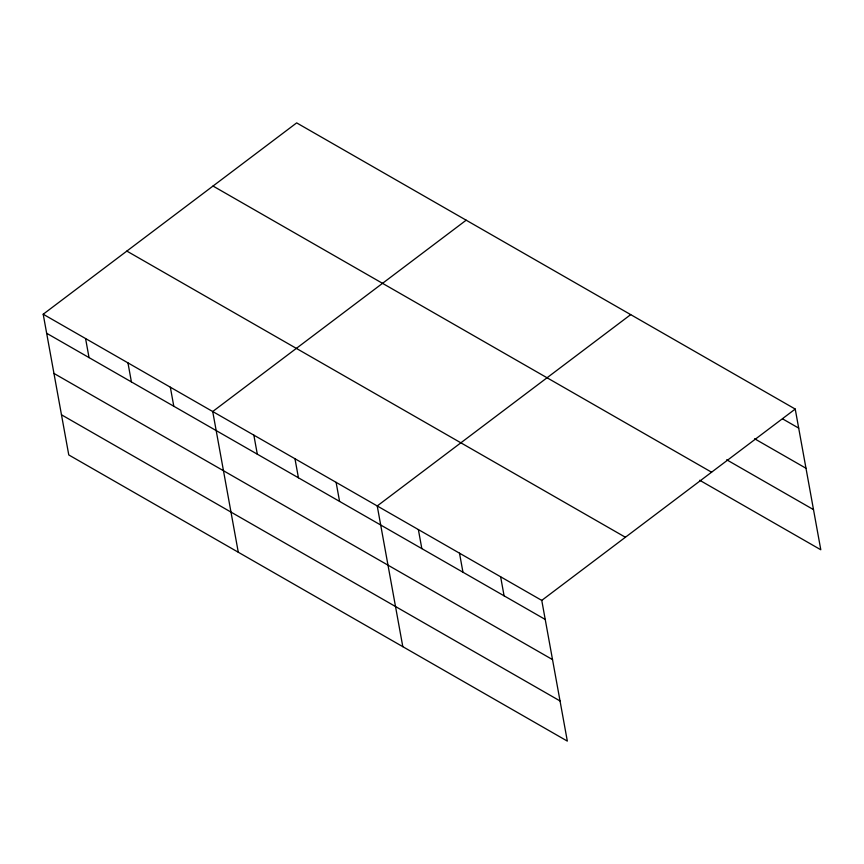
<?xml version="1.0" encoding="UTF-8"?>
<svg xmlns="http://www.w3.org/2000/svg" width="864" height="864" viewBox="0 0 864 864"><rect width="100%" height="100%" fill="white"/><g stroke="black" fill="none" stroke-linecap="round" stroke-linejoin="round"><path stroke-width="1.3" d="M43.2 314.226L541.76 600.394L567.335 741.107L68.774 454.939L43.2 314.226L296.665 122.893L795.226 409.061L820.8 549.774L699.689 480.254M466.182 220.19L212.717 411.523L238.28 552.236M630.698 314.626L377.233 505.958L402.808 646.672M541.76 600.394L795.226 409.061M782.698 418.932L798.692 428.112M754.574 438.75L805.982 468.256M726.667 459.778L813.499 509.62M213.019 186.041L711.59 472.208M126.846 251.089L625.406 537.257M46.667 333.277L545.227 619.445M53.957 373.432L552.517 659.588M61.474 414.796L560.034 700.952M500.634 576.785L504.09 595.836M459.497 553.176L462.964 572.227M418.37 529.567L421.826 548.618M336.107 482.35L339.574 501.401M294.97 458.741L298.436 477.792M253.843 435.132L257.31 454.183M170.338 387.202L173.794 406.253M127.958 362.88L131.414 381.931M85.579 338.558L89.035 357.61"/></g></svg>
